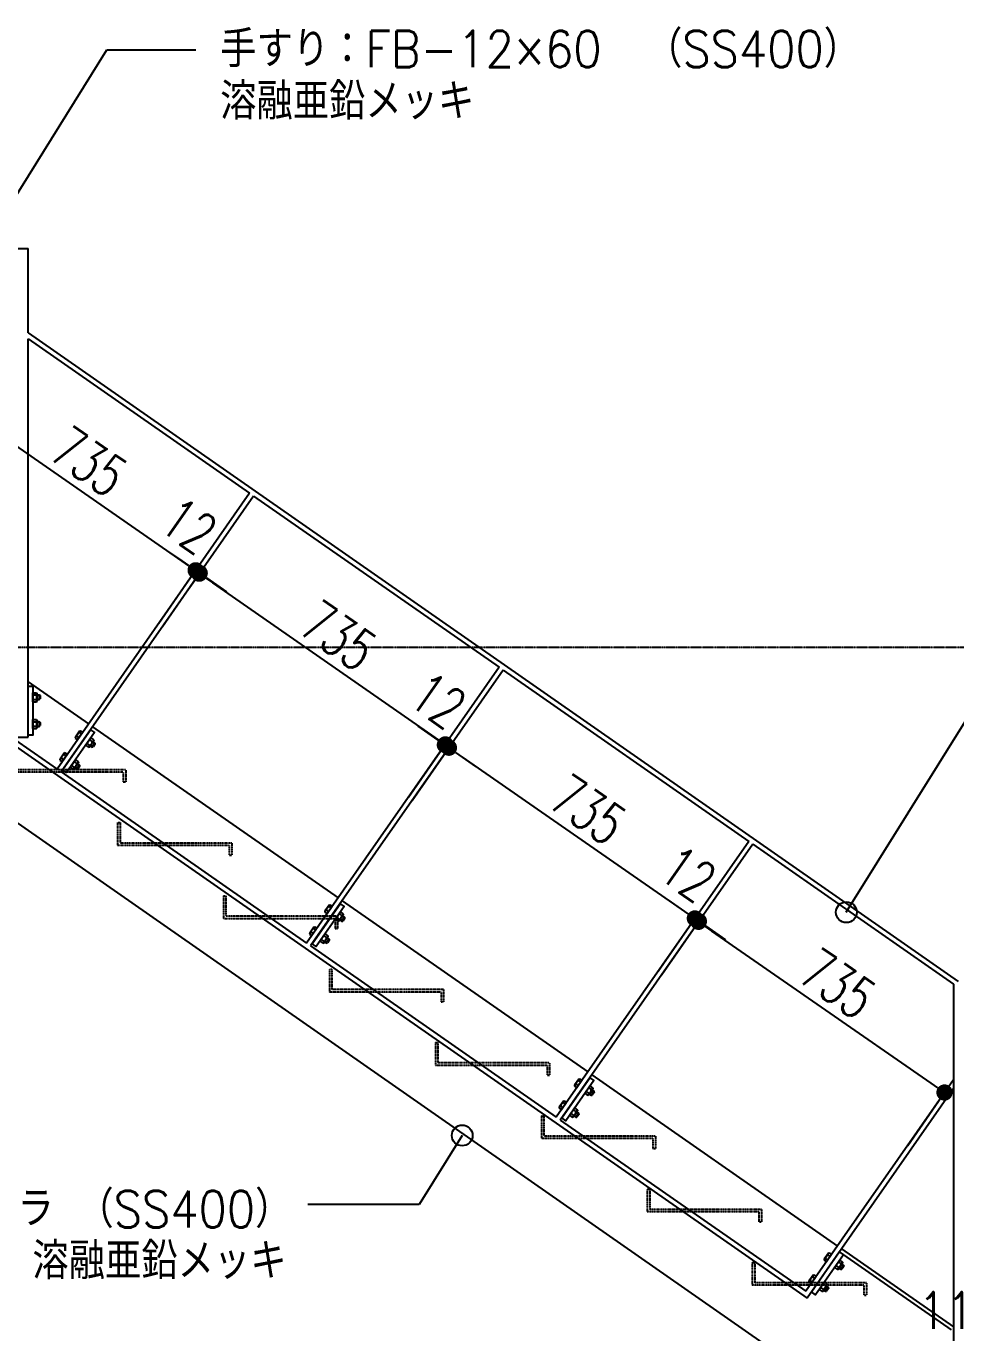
# Model space of a CAD drawing. Header units: millimetres. Extents: x 2110 to 66453, y 435 to 14260.
# Drawn here: x 5479 to 7761, y 5369 to 8578 of the extents above; entities that cross this region are included whole.
import ezdxf
from ezdxf.enums import TextEntityAlignment as Align

# ---------------------------------------------------------------- set-up
doc = ezdxf.new("R2010")
doc.units = ezdxf.units.MM
doc.header["$LTSCALE"] = 0.2
doc.header["$PDMODE"] = 1
doc.linetypes.add('CENTER', pattern=[50.8, 31.75, -6.35, 6.35, -6.35])
doc.linetypes.add('HIDDEN', pattern=[0.375, 0.25, -0.125])
doc.layers.get('Defpoints').update_dxf_attribs({"color": 40})
for name, color, linetype in [('1_文字', 3, 'Continuous'), ('20_鋼材', 2, 'Continuous'), ('20_鋼材_手すり', 2, 'Continuous'), ('_1-4_0-2', 7, 'Continuous'), ('A_寸法', 9, 'Continuous')]:
    doc.layers.add(name, color=color, linetype=linetype)
doc.styles.add('Dim', font='simplex.shx', dxfattribs={"width": 0.7, "bigfont": 'extfont2.shx'})
doc.styles.add('Standard-A', font='romans.shx', dxfattribs={"bigfont": 'extfont2.shx'})
doc.dimstyles.new('1-200', dxfattribs={"dimscale": 200, "dimtxt": 3, "dimasz": 1, "dimexe": 1, "dimexo": 1, "dimgap": 1, "dimtad": 1, "dimdec": 0, "dimtxsty": 'Dim', "dimblk": 'DOT', "dimcen": 2.5, "dimadec": 0, "dimazin": 0, "dimtfac": 1, "dimtdec": 0, "dimtix": 1, "dimtmove": 2, "dimatfit": 3, "dimldrblk": '引出線', "dimfxl": 1, "dimlwd": -1, "dimlwe": -1, "dimarcsym": 0})

# ---------------------------------------------------------------- blocks, each defined once
blk = doc.blocks.new('_Dot')
at = {"color": 0, "linetype": 'ByBlock', "lineweight": -2}
blk.add_line((-0.5, 0), (-1, 0), dxfattribs=at)
at = {"color": 0, "linetype": 'ByBlock', "const_width": 0.5}
blk.add_lwpolyline([(-0.25, 0, 1), (0.25, 0, 1)], format="xyb", close=True, dxfattribs=at)
blk = doc.blocks.new('*D27')
at = {"layer": 'A_寸法', "color": 0, "transparency": 16777216}
for p, q in [((7038.9, 6248.9), (7129, 6378.6)), ((7699.9, 5982.2), (7161.8, 6355.8)), ((7642.6, 5829.6), (7732.7, 5959.4))]:
    blk.add_line(p, q, dxfattribs=at)
at = {"layer": 'Defpoints', "color": 0, "transparency": 16777216}
for p in [(7129, 6378.6), (7038.9, 6248.9), (7642.6, 5829.6)]:
    blk.add_point(p, dxfattribs=at)
at = {"layer": 'A_寸法', "color": 0, "transparency": 16777216, "xscale": 40, "yscale": 40, "zscale": 40}
for p, rotation in [((7129, 6378.6), 145.2232442533812), ((7732.7, 5959.4), 325.2232442533812)]:
    blk.add_blockref('_Dot', p, dxfattribs=dict(at, rotation=rotation))
at = {"layer": 'A_寸法', "color": 0, "transparency": 16777216, "insert": (7470.8, 6226.5), "char_height": 100, "attachment_point": 5, "rotation": 325.2232, "style": 'Dim'}
blk.add_mtext('735', dxfattribs=at)
blk = doc.blocks.new('引出線')
at = {"color": 0, "linetype": 'ByBlock'}
for points in [[(0, 0), (-1.96, -0.4)], [(-1, 0), (0, 0)]]:
    blk.add_lwpolyline(points, dxfattribs=at)
blk = doc.blocks.new('*D37')
at = {"layer": 'A_寸法', "color": 0, "transparency": 16777216}
for p, q in [((5862, 7264.6), (5829.2, 7287.5)), ((5866.9, 7201.7), (5894.8, 7241.7)), ((5876.8, 7194.9), (5904.7, 7234.8)), ((5904.7, 7234.8), (5894.8, 7241.7)), ((5937.5, 7211.9), (5970.3, 7189))]:
    blk.add_line(p, q, dxfattribs=at)
at = {"layer": 'Defpoints', "color": 0, "transparency": 16777216}
for p in [(5894.8, 7241.7), (5866.9, 7201.7), (5876.8, 7194.9)]:
    blk.add_point(p, dxfattribs=at)
at = {"layer": 'A_寸法', "color": 0, "transparency": 16777216, "xscale": 40, "yscale": 40, "zscale": 40}
for p, rotation in [((5894.8, 7241.7), 325.073753606947), ((5904.7, 7234.8), 145.0737536069471)]:
    blk.add_blockref('_Dot', p, dxfattribs=dict(at, rotation=rotation))
at = {"layer": 'A_寸法', "color": 0, "transparency": 16777216, "insert": (5878.3, 7350.8), "char_height": 100, "attachment_point": 5, "rotation": 325.0738, "style": 'Dim'}
blk.add_mtext('12', dxfattribs=at)
blk = doc.blocks.new('*D38')
at = {"layer": 'A_寸法', "color": 0, "transparency": 16777216}
for p, q in [((6473.6, 6835.9), (6440.8, 6858.8)), ((6478.5, 6773), (6506.4, 6813)), ((6488.4, 6766.2), (6516.3, 6806.1)), ((6516.3, 6806.1), (6506.4, 6813)), ((6549.1, 6783.2), (6581.8, 6760.3))]:
    blk.add_line(p, q, dxfattribs=at)
at = {"layer": 'Defpoints', "color": 0, "transparency": 16777216}
for p in [(6506.4, 6813), (6478.5, 6773), (6488.4, 6766.2)]:
    blk.add_point(p, dxfattribs=at)
at = {"layer": 'A_寸法', "color": 0, "transparency": 16777216, "xscale": 40, "yscale": 40, "zscale": 40}
for p, rotation in [((6506.4, 6813), 325.073753606947), ((6516.3, 6806.1), 145.0737536069471)]:
    blk.add_blockref('_Dot', p, dxfattribs=dict(at, rotation=rotation))
at = {"layer": 'A_寸法', "color": 0, "transparency": 16777216, "insert": (6489.9, 6922.1), "char_height": 100, "attachment_point": 5, "rotation": 325.0738, "style": 'Dim'}
blk.add_mtext('12', dxfattribs=at)
blk = doc.blocks.new('*D39')
at = {"layer": 'A_寸法', "color": 0, "transparency": 16777216}
for p, q in [((7087.2, 6409.8), (7054.4, 6432.7)), ((7092.1, 6346.9), (7120, 6386.9)), ((7129.8, 6380), (7120, 6386.9)), ((7101.9, 6340.1), (7129.8, 6380)), ((7162.6, 6357.1), (7195.4, 6334.2))]:
    blk.add_line(p, q, dxfattribs=at)
at = {"layer": 'Defpoints', "color": 0, "transparency": 16777216}
for p in [(7120, 6386.9), (7092.1, 6346.9), (7101.9, 6340.1)]:
    blk.add_point(p, dxfattribs=at)
at = {"layer": 'A_寸法', "color": 0, "transparency": 16777216, "xscale": 40, "yscale": 40, "zscale": 40}
for p, rotation in [((7120, 6386.9), 325.073753606947), ((7129.8, 6380), 145.0737536069471)]:
    blk.add_blockref('_Dot', p, dxfattribs=dict(at, rotation=rotation))
at = {"layer": 'A_寸法', "color": 0, "transparency": 16777216, "insert": (7103.4, 6496), "char_height": 100, "attachment_point": 5, "rotation": 325.0738, "style": 'Dim'}
blk.add_mtext('12', dxfattribs=at)
blk = doc.blocks.new('*D46')
at = {"layer": 'A_寸法', "color": 0, "transparency": 16777216}
for p, q in [((6426.2, 6676.4), (6516.3, 6806.1)), ((7087.1, 6409.7), (6549.1, 6783.3)), ((7029.9, 6257.1), (7120, 6386.9))]:
    blk.add_line(p, q, dxfattribs=at)
at = {"layer": 'Defpoints', "color": 0, "transparency": 16777216}
for p in [(6516.3, 6806.1), (6426.2, 6676.4), (7029.9, 6257.1)]:
    blk.add_point(p, dxfattribs=at)
at = {"layer": 'A_寸法', "color": 0, "transparency": 16777216, "xscale": 40, "yscale": 40, "zscale": 40}
for p, rotation in [((6516.3, 6806.1), 145.2232442533812), ((7120, 6386.9), 325.2232442533812)]:
    blk.add_blockref('_Dot', p, dxfattribs=dict(at, rotation=rotation))
at = {"layer": 'A_寸法', "color": 0, "transparency": 16777216, "insert": (6858, 6654), "char_height": 100, "attachment_point": 5, "rotation": 325.2232, "style": 'Dim'}
blk.add_mtext('735', dxfattribs=at)
blk = doc.blocks.new('*D47')
at = {"layer": 'A_寸法', "color": 0, "transparency": 16777216}
for p, q in [((5813.7, 7103.7), (5903.7, 7233.5)), ((6474.6, 6837), (5936.6, 7210.6)), ((6417.4, 6684.5), (6507.5, 6814.2))]:
    blk.add_line(p, q, dxfattribs=at)
at = {"layer": 'Defpoints', "color": 0, "transparency": 16777216}
for p in [(5903.7, 7233.5), (5813.7, 7103.7), (6417.4, 6684.5)]:
    blk.add_point(p, dxfattribs=at)
at = {"layer": 'A_寸法', "color": 0, "transparency": 16777216, "xscale": 40, "yscale": 40, "zscale": 40}
for p, rotation in [((5903.7, 7233.5), 145.2232442533812), ((6507.5, 6814.2), 325.2232442533812)]:
    blk.add_blockref('_Dot', p, dxfattribs=dict(at, rotation=rotation))
at = {"layer": 'A_寸法', "color": 0, "transparency": 16777216, "insert": (6245.5, 7081.3), "char_height": 100, "attachment_point": 5, "rotation": 325.2232, "style": 'Dim'}
blk.add_mtext('735', dxfattribs=at)
blk = doc.blocks.new('*D48')
at = {"layer": 'A_寸法', "color": 0, "transparency": 16777216}
for p, q in [((5201, 7531.2), (5291.1, 7660.9)), ((5862, 7264.5), (5324, 7638.1)), ((5804.7, 7111.9), (5894.8, 7241.7))]:
    blk.add_line(p, q, dxfattribs=at)
at = {"layer": 'Defpoints', "color": 0, "transparency": 16777216}
for p in [(5291.1, 7660.9), (5201, 7531.2), (5804.7, 7111.9)]:
    blk.add_point(p, dxfattribs=at)
at = {"layer": 'A_寸法', "color": 0, "transparency": 16777216, "xscale": 40, "yscale": 40, "zscale": 40}
for p, rotation in [((5291.1, 7660.9), 145.2232442533812), ((5894.8, 7241.7), 325.2232442533812)]:
    blk.add_blockref('_Dot', p, dxfattribs=dict(at, rotation=rotation))
at = {"layer": 'A_寸法', "color": 0, "transparency": 16777216, "insert": (5632.9, 7508.8), "char_height": 100, "attachment_point": 5, "rotation": 325.2232, "style": 'Dim'}
blk.add_mtext('735', dxfattribs=at)

msp = doc.modelspace()

# ---------------------------------------------------------------- linework, layer by layer
at = {"layer": '1_文字'}
for p, q in [((5373.2, 8032.1), (5676.9, 8520.2)), ((5676.9, 8520.2), (5895.2, 8520.2)), ((7491.7, 6402), (7795.4, 6890.1)), ((6549, 5853.9), (6443.4, 5684.2)), ((6443.4, 5684.2), (6170.1, 5684.2))]:
    msp.add_line(p, q, dxfattribs=at)
for centre in [(7491.7, 6402), (6549, 5853.9)]:
    msp.add_circle(centre, 25.5, dxfattribs=at)
at = {"layer": '20_鋼材'}
for p, q in [((5495.5, 6919.1), (5495.5, 6941)), ((5495.5, 6941), (5504.4, 6941)), ((5495.5, 6935.6), (5504.4, 6935.6)), ((5504.4, 6941), (5505.5, 6939.1)), ((5505.5, 6921.1), (5505.5, 6939.1)), ((5505.5, 6936.1), (5511, 6936.1)), ((5505.5, 6935.1), (5512, 6935.1)), ((5511, 6936.1), (5511, 6924.1)), ((5511, 6936.1), (5513, 6934.1)), ((5513, 6934.1), (5513, 6926.1)), ((5495.5, 6924.6), (5504.4, 6924.6)), ((5495.5, 6919.1), (5504.4, 6919.1)), ((5504.4, 6919.1), (5505.5, 6921.1)), ((5505.5, 6925.1), (5512, 6925.1)), ((5505.5, 6924.1), (5511, 6924.1)), ((5511, 6924.1), (5513, 6926.1)), ((5495.5, 6853.3), (5495.5, 6875.2)), ((5495.5, 6875.2), (5504.4, 6875.2)), ((5495.5, 6869.8), (5504.4, 6869.8)), ((5504.4, 6875.2), (5505.5, 6873.3)), ((5505.5, 6855.3), (5505.5, 6873.3)), ((5505.5, 6870.3), (5511, 6870.3)), ((5505.5, 6869.3), (5512, 6869.3)), ((5511, 6870.3), (5511, 6858.3)), ((5511, 6870.3), (5513, 6868.3)), ((5513, 6868.3), (5513, 6860.3)), ((5495.5, 6858.8), (5504.4, 6858.8)), ((5495.5, 6853.3), (5504.4, 6853.3)), ((5504.4, 6853.3), (5505.5, 6855.3)), ((5505.5, 6859.3), (5512, 6859.3)), ((5505.5, 6858.3), (5511, 6858.3)), ((5511, 6858.3), (5513, 6860.3)), ((5609.9, 6846.9), (5599.6, 6832.2)), ((5617.6, 6844), (5605, 6826)), ((5608.8, 6843.4), (5614.4, 6839.5)), ((5609.9, 6846.9), (5611.9, 6847.9)), ((5611.9, 6847.9), (5617.6, 6844)), ((5599.6, 6832.2), (5599.4, 6829.9)), ((5599.4, 6829.9), (5605, 6826)), ((5602.5, 6834.4), (5608.2, 6830.5)), ((5624.7, 6812.2), (5637.3, 6830.2)), ((5624.7, 6812.2), (5632, 6807.2)), ((5627.8, 6816.7), (5635.1, 6811.7)), ((5632, 6807.2), (5634, 6808.1)), ((5634, 6808.1), (5644.3, 6822.9)), ((5634.1, 6825.7), (5641.4, 6820.7)), ((5635.7, 6810.6), (5640.2, 6807.5)), ((5636.3, 6811.4), (5641.6, 6807.7)), ((5637.3, 6830.2), (5644.5, 6825.2)), ((5647.1, 6817.3), (5640.2, 6807.5)), ((5640.2, 6807.5), (5643, 6808)), ((5642, 6819.6), (5647.3, 6815.9)), ((5642.6, 6820.4), (5647.1, 6817.3)), ((5647.6, 6814.5), (5643, 6808)), ((5644.5, 6825.2), (5644.3, 6822.9)), ((5647.1, 6817.3), (5647.6, 6814.5)), ((5561.9, 6778.2), (5561.7, 6775.9)), ((5561.7, 6775.9), (5567.4, 6772)), ((5572.2, 6793), (5561.9, 6778.2)), ((5564.9, 6780.4), (5570.5, 6776.5)), ((5579.9, 6790), (5567.4, 6772)), ((5571.1, 6789.4), (5576.8, 6785.5)), ((5572.2, 6793), (5574.3, 6793.9)), ((5574.3, 6793.9), (5579.9, 6790)), ((5587, 6758.3), (5599.6, 6776.3)), ((5596.5, 6771.8), (5603.7, 6766.7)), ((5599.6, 6776.3), (5606.9, 6771.2)), ((5606.9, 6771.2), (5606.7, 6768.9)), ((5587, 6758.3), (5594.3, 6753.2)), ((5590.2, 6762.8), (5597.4, 6757.7)), ((5594.3, 6753.2), (5596.4, 6754.2)), ((5596.4, 6754.2), (5606.7, 6768.9)), ((5598.1, 6756.6), (5602.6, 6753.5)), ((5598.7, 6757.4), (5604, 6753.7)), ((5609.4, 6763.3), (5602.6, 6753.5)), ((5602.6, 6753.5), (5605.4, 6754)), ((5604.4, 6765.6), (5609.7, 6761.9)), ((5605, 6766.5), (5609.4, 6763.3)), ((5609.9, 6760.6), (5605.4, 6754)), ((5609.4, 6763.3), (5609.9, 6760.6)), ((6222.5, 6419.5), (6212.2, 6404.7)), ((6222.5, 6419.5), (6224.6, 6420.5)), ((6224.6, 6420.5), (6230.2, 6416.5)), ((6212.2, 6404.7), (6212, 6402.5)), ((6212, 6402.5), (6217.6, 6398.5)), ((6215.1, 6407), (6220.8, 6403)), ((6230.2, 6416.5), (6217.6, 6398.5)), ((6221.4, 6416), (6227.1, 6412)), ((6237.3, 6384.8), (6249.9, 6402.8)), ((6240.5, 6389.3), (6247.7, 6384.2)), ((6246.7, 6398.3), (6254, 6393.2)), ((6246.7, 6380.7), (6257, 6395.5)), ((6249.9, 6402.8), (6257.1, 6397.7)), ((6259.7, 6389.9), (6252.9, 6380)), ((6254.7, 6392.2), (6260, 6388.5)), ((6255.2, 6393), (6259.7, 6389.9)), ((6260.2, 6387.1), (6255.6, 6380.5)), ((6257.1, 6397.7), (6257, 6395.5)), ((6259.7, 6389.9), (6260.2, 6387.1)), ((6184.8, 6365.5), (6174.6, 6350.8)), ((6192.5, 6362.6), (6180, 6344.6)), ((6183.8, 6362), (6189.4, 6358.1)), ((6184.8, 6365.5), (6186.9, 6366.5)), ((6186.9, 6366.5), (6192.5, 6362.6)), ((6237.3, 6384.8), (6244.6, 6379.7)), ((6244.6, 6379.7), (6246.7, 6380.7)), ((6248.4, 6383.2), (6252.9, 6380)), ((6248.9, 6384), (6254.3, 6380.3)), ((6252.9, 6380), (6255.6, 6380.5)), ((6174.6, 6350.8), (6174.4, 6348.5)), ((6174.4, 6348.5), (6180, 6344.6)), ((6177.5, 6353), (6183.1, 6349.1)), ((6199.7, 6330.8), (6212.2, 6348.8)), ((6199.7, 6330.8), (6206.9, 6325.8)), ((6202.8, 6335.3), (6210.1, 6330.3)), ((6206.9, 6325.8), (6209, 6326.7)), ((6209, 6326.7), (6219.3, 6341.5)), ((6209.1, 6344.3), (6216.4, 6339.3)), ((6210.7, 6329.2), (6215.2, 6326.1)), ((6211.3, 6330), (6216.6, 6326.3)), ((6212.2, 6348.8), (6219.5, 6343.8)), ((6222.1, 6335.9), (6215.2, 6326.1)), ((6215.2, 6326.1), (6218, 6326.6)), ((6217, 6338.2), (6222.3, 6334.5)), ((6217.6, 6339), (6222.1, 6335.9)), ((6222.6, 6333.1), (6218, 6326.6)), ((6219.5, 6343.8), (6219.3, 6341.5)), ((6222.1, 6335.9), (6222.6, 6333.1)), ((7754.5, 6225.8), (7754.5, 5032.1)), ((6824.8, 5977.3), (6824.6, 5975)), ((6824.6, 5975), (6830.3, 5971.1)), ((6835.1, 5992.1), (6824.8, 5977.3)), ((6827.8, 5979.5), (6833.4, 5975.6)), ((6842.8, 5989.1), (6830.3, 5971.1)), ((6834.1, 5988.5), (6839.7, 5984.6)), ((6835.1, 5992.1), (6837.2, 5993)), ((6837.2, 5993), (6842.8, 5989.1)), ((6849.9, 5957.4), (6862.5, 5975.4)), ((6859.4, 5970.9), (6866.6, 5965.8)), ((6862.5, 5975.4), (6869.8, 5970.3)), ((6869.8, 5970.3), (6869.6, 5968)), ((6797.5, 5938.1), (6787.2, 5923.3)), ((6797.5, 5938.1), (6799.5, 5939.1)), ((6799.5, 5939.1), (6805.2, 5935.1)), ((6849.9, 5957.4), (6857.2, 5952.3)), ((6853.1, 5961.9), (6860.4, 5956.8)), ((6857.2, 5952.3), (6859.3, 5953.3)), ((6859.3, 5953.3), (6869.6, 5968)), ((6861, 5955.7), (6865.5, 5952.6)), ((6861.6, 5956.6), (6866.9, 5952.8)), ((6872.4, 5962.4), (6865.5, 5952.6)), ((6865.5, 5952.6), (6868.3, 5953.1)), ((6867.3, 5964.8), (6872.6, 5961)), ((6867.9, 5965.6), (6872.4, 5962.4)), ((6872.8, 5959.7), (6868.3, 5953.1)), ((6872.4, 5962.4), (6872.8, 5959.7)), ((6787.2, 5923.3), (6787, 5921.1)), ((6787, 5921.1), (6792.6, 5917.1)), ((6790.1, 5925.6), (6795.7, 5921.6)), ((6805.2, 5935.1), (6792.6, 5917.1)), ((6796.4, 5934.6), (6802, 5930.6)), ((6812.3, 5903.4), (6824.8, 5921.4)), ((6815.4, 5907.9), (6822.7, 5902.8)), ((6821.6, 5899.3), (6831.9, 5914.1)), ((6821.7, 5916.9), (6829, 5911.8)), ((6824.8, 5921.4), (6832.1, 5916.3)), ((6834.7, 5908.5), (6827.8, 5898.6)), ((6829.6, 5910.8), (6834.9, 5907.1)), ((6830.2, 5911.6), (6834.7, 5908.5)), ((6835.2, 5905.7), (6830.6, 5899.1)), ((6832.1, 5916.3), (6831.9, 5914.1)), ((6834.7, 5908.5), (6835.2, 5905.7)), ((6812.3, 5903.4), (6819.6, 5898.3)), ((6819.6, 5898.3), (6821.6, 5899.3)), ((6823.3, 5901.8), (6827.8, 5898.6)), ((6823.9, 5902.6), (6829.2, 5898.9)), ((6827.8, 5898.6), (6830.6, 5899.1)), ((7447.8, 5564.6), (7437.5, 5549.9)), ((7440.4, 5552.1), (7446, 5548.2)), ((7455.4, 5561.7), (7442.9, 5543.7)), ((7446.7, 5561.1), (7452.3, 5557.2)), ((7447.8, 5564.6), (7449.8, 5565.6)), ((7449.8, 5565.6), (7455.4, 5561.7)), ((7437.5, 5549.9), (7437.3, 5547.6)), ((7437.3, 5547.6), (7442.9, 5543.7)), ((7462.6, 5529.9), (7475.1, 5547.9)), ((7462.6, 5529.9), (7469.8, 5524.9)), ((7465.7, 5534.4), (7473, 5529.4)), ((7469.8, 5524.9), (7471.9, 5525.8)), ((7471.9, 5525.8), (7482.2, 5540.6)), ((7472, 5543.4), (7479.3, 5538.4)), ((7473.6, 5528.3), (7478.1, 5525.2)), ((7474.2, 5529.1), (7479.5, 5525.4)), ((7475.1, 5547.9), (7482.4, 5542.9)), ((7485, 5535), (7478.1, 5525.2)), ((7478.1, 5525.2), (7480.9, 5525.7)), ((7479.9, 5537.3), (7485.2, 5533.6)), ((7480.5, 5538.1), (7485, 5535)), ((7485.5, 5532.2), (7480.9, 5525.7)), ((7482.4, 5542.9), (7482.2, 5540.6)), ((7485, 5535), (7485.5, 5532.2)), ((7399.8, 5495.9), (7399.6, 5493.6)), ((7399.6, 5493.6), (7405.2, 5489.7)), ((7410.1, 5510.7), (7399.8, 5495.9)), ((7402.7, 5498.1), (7408.4, 5494.2)), ((7417.8, 5507.7), (7405.2, 5489.7)), ((7409, 5507.1), (7414.7, 5503.2)), ((7410.1, 5510.7), (7412.2, 5511.6)), ((7412.2, 5511.6), (7417.8, 5507.7)), ((7424.9, 5476), (7437.5, 5494)), ((7434.3, 5489.5), (7441.6, 5484.4)), ((7437.5, 5494), (7444.7, 5488.9)), ((7444.7, 5488.9), (7444.5, 5486.6)), ((7424.9, 5476), (7432.2, 5470.9)), ((7428.1, 5480.5), (7435.3, 5475.4)), ((7432.2, 5470.9), (7434.2, 5471.9)), ((7434.2, 5471.9), (7444.5, 5486.6)), ((7436, 5474.3), (7440.5, 5471.2)), ((7436.5, 5475.2), (7441.8, 5471.4)), ((7447.3, 5481), (7440.5, 5471.2)), ((7440.5, 5471.2), (7443.2, 5471.7)), ((7442.3, 5483.4), (7447.6, 5479.6)), ((7442.8, 5484.2), (7447.3, 5481)), ((7447.8, 5478.3), (7443.2, 5471.7)), ((7447.3, 5481), (7447.8, 5478.3))]:
    msp.add_line(p, q, dxfattribs=at)
at = {"layer": '20_鋼材', "color": 8, "linetype": 'HIDDEN', "ltscale": 3}
for p, q in [((5717.2, 6746.1), (5443.2, 6746.1)), ((5723.2, 6752.1), (5449.2, 6752.1)), ((5717.2, 6746.1), (5717.2, 6722.1)), ((5723.2, 6752.1), (5723.2, 6722.1)), ((5717.2, 6722.1), (5723.2, 6722.1)), ((5703.2, 6622.1), (5709.2, 6622.1)), ((5703.2, 6622.1), (5703.2, 6566.1)), ((5709.2, 6622.1), (5709.2, 6572.1)), ((5977.2, 6566.1), (5703.2, 6566.1)), ((5983.2, 6572.1), (5709.2, 6572.1)), ((5977.2, 6566.1), (5977.2, 6542.1)), ((5983.2, 6572.1), (5983.2, 6542.1)), ((5977.2, 6542.1), (5983.2, 6542.1)), ((5963.2, 6442.1), (5969.2, 6442.1)), ((5963.2, 6442.1), (5963.2, 6386.1)), ((5969.2, 6442.1), (5969.2, 6392.1)), ((6237.2, 6386.1), (5963.2, 6386.1)), ((6243.2, 6392.1), (5969.2, 6392.1)), ((6237.2, 6386.1), (6237.2, 6362.1)), ((6243.2, 6392.1), (6243.2, 6362.1)), ((6237.2, 6362.1), (6243.2, 6362.1)), ((6223.2, 6262.1), (6229.2, 6262.1)), ((6223.2, 6262.1), (6223.2, 6206.1)), ((6229.2, 6262.1), (6229.2, 6212.1)), ((6497.2, 6206.1), (6223.2, 6206.1)), ((6503.2, 6212.1), (6229.2, 6212.1)), ((6497.2, 6206.1), (6497.2, 6182.1)), ((6503.2, 6212.1), (6503.2, 6182.1)), ((6497.2, 6182.1), (6503.2, 6182.1)), ((6483.2, 6082.1), (6489.2, 6082.1)), ((6483.2, 6082.1), (6483.2, 6026.1)), ((6489.2, 6082.1), (6489.2, 6032.1)), ((6757.2, 6026.1), (6483.2, 6026.1)), ((6763.2, 6032.1), (6489.2, 6032.1)), ((6757.2, 6026.1), (6757.2, 6002.1)), ((6757.2, 6002.1), (6763.2, 6002.1)), ((6763.2, 6032.1), (6763.2, 6002.1)), ((6743.2, 5902.1), (6749.2, 5902.1)), ((6743.2, 5902.1), (6743.2, 5846.1)), ((6749.2, 5902.1), (6749.2, 5852.1)), ((7017.2, 5846.1), (6743.2, 5846.1)), ((7023.2, 5852.1), (6749.2, 5852.1)), ((7017.2, 5846.1), (7017.2, 5822.1)), ((7023.2, 5852.1), (7023.2, 5822.1)), ((7017.2, 5822.1), (7023.2, 5822.1)), ((7003.2, 5722.1), (7009.2, 5722.1)), ((7003.2, 5722.1), (7003.2, 5666.1)), ((7009.2, 5722.1), (7009.2, 5672.1)), ((7277.2, 5666.1), (7003.2, 5666.1)), ((7283.2, 5672.1), (7009.2, 5672.1)), ((7277.2, 5666.1), (7277.2, 5642.1)), ((7283.2, 5672.1), (7283.2, 5642.1)), ((7277.2, 5642.1), (7283.2, 5642.1)), ((7260.9, 5542.1), (7266.9, 5542.1)), ((7260.9, 5542.1), (7260.9, 5486.1)), ((7266.9, 5542.1), (7266.9, 5492.1)), ((7540.9, 5492.1), (7266.9, 5492.1)), ((7540.9, 5492.1), (7540.9, 5462.1)), ((7534.9, 5486.1), (7260.9, 5486.1)), ((7534.9, 5486.1), (7534.9, 5462.1)), ((7534.9, 5462.1), (7540.9, 5462.1))]:
    msp.add_line(p, q, dxfattribs=at)
at = {"layer": '20_鋼材'}
for points in [[(5483.5, 6957.2), (5495.5, 6957.2), (5495.5, 6837.2), (5483.5, 6837.2)], [(5636.6, 6850.3), (5646.5, 6843.5), (5577.8, 6745), (5568, 6751.9)], [(6249.3, 6422.9), (6259.1, 6416), (6190.4, 6317.6), (6180.6, 6324.5)], [(6861.9, 5995.5), (6871.7, 5988.6), (6803.1, 5890.2), (6793.2, 5897.1)], [(7474.5, 5568), (7484.4, 5561.2), (7415.7, 5462.8), (7405.9, 5469.6)]]:
    msp.add_lwpolyline(points, close=True, dxfattribs=at)
for centre, radius, start, end in [((5500.4, 6938.3), 4.86, 325.6159, 34.3841), ((5487.1, 6930.1), 18.2, 342.4121, 17.5879), ((5500.4, 6921.8), 4.86, 325.6159, 34.3841), ((5500.4, 6872.5), 4.86, 325.6159, 34.3841), ((5487.1, 6864.3), 18.2, 342.4121, 17.5879), ((5500.4, 6856), 4.86, 325.6159, 34.3841), ((5619.9, 6829), 18.2, 127.5084, 162.6843), ((5613.7, 6843.4), 4.86, 110.7121, 179.4806), ((5604.2, 6829.9), 4.86, 110.7121, 179.4806), ((5630.2, 6811.7), 4.86, 290.7122, 359.4805), ((5624.1, 6826.1), 18.2, 307.5084, 342.6842), ((5639.7, 6825.2), 4.86, 290.7122, 359.4805), ((5566.6, 6775.9), 4.86, 110.7121, 179.4806), ((5582.2, 6775), 18.2, 127.5084, 162.6843), ((5576, 6789.4), 4.86, 110.7121, 179.4806), ((5602, 6771.2), 4.86, 290.7122, 359.4805), ((5592.6, 6757.7), 4.86, 290.7122, 359.4805), ((5586.4, 6772.1), 18.2, 307.5084, 342.6842), ((6226.3, 6415.9), 4.86, 110.7121, 179.4806), ((6216.9, 6402.4), 4.86, 110.7121, 179.4806), ((6232.5, 6401.6), 18.2, 127.5084, 162.6843), ((6236.7, 6398.6), 18.2, 307.5084, 342.6842), ((6252.3, 6397.8), 4.86, 290.7122, 359.4805), ((6194.8, 6347.6), 18.2, 127.5084, 162.6843), ((6188.6, 6362), 4.86, 110.7121, 179.4806), ((6242.9, 6384.3), 4.86, 290.7122, 359.4805), ((6179.2, 6348.5), 4.86, 110.7121, 179.4806), ((6205.2, 6330.3), 4.86, 290.7122, 359.4805), ((6199, 6344.7), 18.2, 307.5084, 342.6842), ((6214.6, 6343.8), 4.86, 290.7122, 359.4805), ((6829.5, 5975), 4.86, 110.7121, 179.4806), ((6845.1, 5974.1), 18.2, 127.5084, 162.6843), ((6838.9, 5988.5), 4.86, 110.7121, 179.4806), ((6864.9, 5970.3), 4.86, 290.7122, 359.4805), ((6801.3, 5934.5), 4.86, 110.7121, 179.4806), ((6855.5, 5956.9), 4.86, 290.7122, 359.4805), ((6849.3, 5971.2), 18.2, 307.5084, 342.6842), ((6791.8, 5921), 4.86, 110.7121, 179.4806), ((6807.4, 5920.2), 18.2, 127.5084, 162.6843), ((6811.6, 5917.2), 18.2, 307.5084, 342.6842), ((6827.3, 5916.4), 4.86, 290.7122, 359.4805), ((6817.8, 5902.9), 4.86, 290.7122, 359.4805), ((7442.1, 5547.6), 4.86, 110.7121, 179.4806), ((7457.7, 5546.7), 18.2, 127.5084, 162.6843), ((7451.5, 5561.1), 4.86, 110.7121, 179.4806), ((7468.1, 5529.4), 4.86, 290.7122, 359.4805), ((7461.9, 5543.8), 18.2, 307.5084, 342.6842), ((7477.5, 5542.9), 4.86, 290.7122, 359.4805), ((7404.5, 5493.6), 4.86, 110.7121, 179.4806), ((7420.1, 5492.7), 18.2, 127.5084, 162.6843), ((7413.9, 5507.1), 4.86, 110.7121, 179.4806), ((7439.9, 5488.9), 4.86, 290.7122, 359.4805), ((7430.5, 5475.4), 4.86, 290.7122, 359.4805), ((7424.3, 5489.8), 18.2, 307.5084, 342.6842)]:
    msp.add_arc(centre, radius, start, end, dxfattribs=at)
at = {"layer": '20_鋼材_手すり', "linetype": 'Continuous'}
for p, q in [((3783.2, 8032.1), (5483.5, 8032.1)), ((5483.5, 7825), (5483.5, 8032.1)), ((5483.5, 7825), (7766.5, 6232.1)), ((5483.5, 6832.1), (5483.5, 7810.3)), ((5483.5, 7810.3), (6027.2, 7431)), ((6027.2, 7431), (5554.5, 6753.6)), ((6037, 7424.2), (5564.4, 6746.7)), ((6037, 7424.2), (6639.8, 7003.6)), ((6639.8, 7003.6), (6167.1, 6326.2)), ((6649.6, 6996.7), (6177, 6319.3)), ((6649.6, 6996.7), (7252.3, 6576.2)), ((5421, 6832.1), (7395.4, 5454.6)), ((5442, 6832.1), (5483.5, 6832.1)), ((5442, 6832.1), (5554.5, 6753.6)), ((5564.4, 6746.7), (6167.1, 6326.2)), ((7252.3, 6576.2), (6779.7, 5898.8)), ((7262.3, 6569.3), (6789.6, 5891.9)), ((7262.3, 6569.3), (7754.5, 6225.8)), ((6177, 6319.3), (6779.7, 5898.8)), ((7754.5, 5990.3), (7392.4, 5471.3)), ((7754.5, 5969.3), (7395.4, 5454.6)), ((6789.6, 5891.9), (7392.4, 5471.3))]:
    msp.add_line(p, q, dxfattribs=at)
at = {"layer": '_1-4_0-2', "color": 2, "linetype": 'Continuous'}
for p, q in [((5483.5, 6968.1), (5631.9, 6864.6)), ((5641.8, 6857.7), (6244.6, 6437.1)), ((5369.2, 6682.1), (7949.1, 4882.1)), ((6254.4, 6430.3), (6857.1, 6009.8)), ((6867, 6002.8), (7469.8, 5582.3)), ((7474.5, 5568), (7749.4, 5376.3)), ((7479.7, 5575.4), (7754.5, 5383.7))]:
    msp.add_line(p, q, dxfattribs=at)
at = {"layer": 'A_寸法', "linetype": 'CENTER', "ltscale": 0.1}
msp.add_line((11252.6, 7052.1), (2926.3, 7052.1), dxfattribs=at)

# ---------------------------------------------------------------- texts
at = {"layer": '1_文字', "style": 'Standard-A', "width": 0.9}
for s, p in [('手すり：FB-12×60', (5955, 8476.9)), ('（SS400）', (7000.1, 8476.9)), ('溶融亜鉛メッキ', (5955, 8348.6)), ('階段ササラ', (5101, 5629.3)), ('（SS400）', (5604.5, 5627.9)), ('溶融亜鉛メッキ', (5494.2, 5501))]:
    msp.add_text(s, height=90, dxfattribs=at).set_placement(p)
msp.add_text('11', height=90, dxfattribs=at).set_placement((7667.4, 5469.2), align=Align.TOP_LEFT)

# ---------------------------------------------------------------- dimensions: what is measured, and where the dimension line sits
at = {"layer": 'A_寸法'}
for p1, p2, picture, middle in [((5804.7, 7111.9), (5201, 7531.2), '*D48', (5632.9, 7508.8)), ((6417.4, 6684.5), (5813.7, 7103.7), '*D47', (6245.5, 7081.3)), ((7029.9, 6257.1), (6426.2, 6676.4), '*D46', (6858, 6654)), ((7642.6, 5829.6), (7038.9, 6248.9), '*D27', (7470.8, 6226.5))]:
    dim = msp.add_aligned_dim(p1=p1, p2=p2, distance=-157.9, dimstyle='1-200', override={"dimtxt": 0.5, "dimasz": 0.2, "dimexe": 0, "dimexo": 0, "dimgap": 0.1}, dxfattribs=at)
    dim.commit()
    dim.dimension.update_dxf_attribs({"geometry": picture, "text_midpoint": middle})
for base, p1, p2, picture, middle in [((5894.8, 7241.7), (5876.8, 7194.9), (5866.9, 7201.7), '*D37', (5878.3, 7350.8)), ((6506.4, 6813), (6488.4, 6766.2), (6478.5, 6773), '*D38', (6489.9, 6922.1)), ((7120, 6386.9), (7101.9, 6340.1), (7092.1, 6346.9), '*D39', (7103.4, 6496))]:
    dim = msp.add_linear_dim(base=base, p1=p1, p2=p2, angle=145.0738, dimstyle='1-200', override={"dimtxt": 0.5, "dimasz": 0.2, "dimexe": 0, "dimexo": 0, "dimgap": 0.1}, dxfattribs=at)
    dim.commit()
    dim.dimension.update_dxf_attribs({"geometry": picture, "text_midpoint": middle, "dimtype": 161})

doc.saveas('drawing.dxf')
